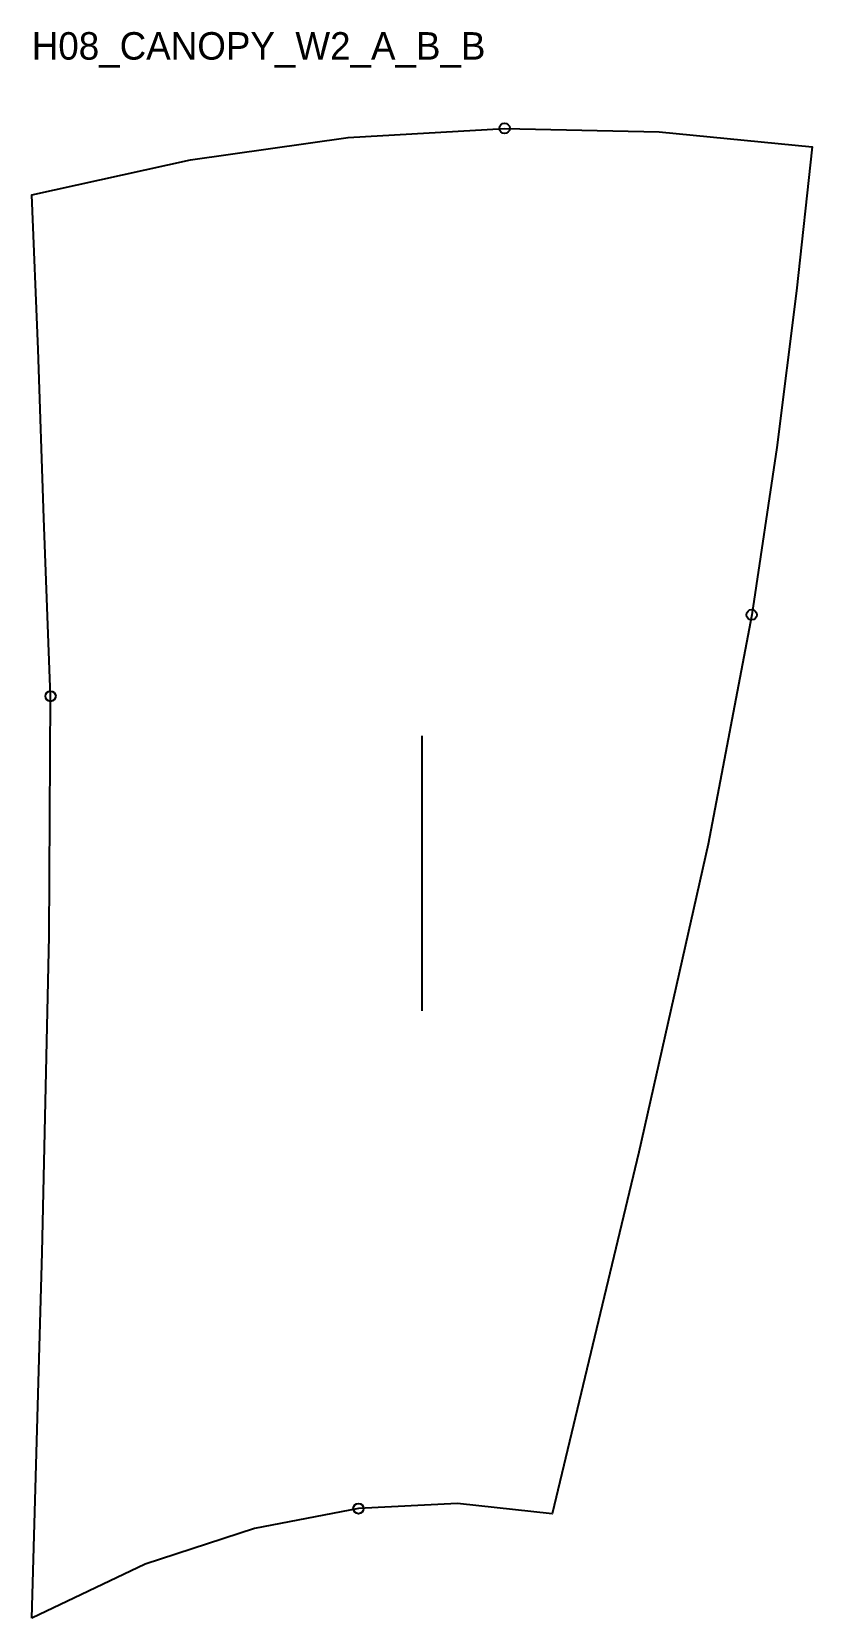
# Model space of a CAD drawing. Header units: millimetres. Extents: x 0 to 227, y 0 to 462.
import ezdxf

# ---------------------------------------------------------------- set-up
doc = ezdxf.new("R2010")
doc.units = ezdxf.units.MM
for name, color, linetype in [('CUT', 1, 'Continuous'), ('GRAIN', 3, 'Continuous'), ('ID', 7, 'Continuous'), ('NOTCH', 2, 'Continuous'), ('SEAM', 5, 'Continuous')]:
    doc.layers.add(name, color=color, linetype=linetype)

msp = doc.modelspace()

# ---------------------------------------------------------------- linework, layer by layer
at = {"layer": 'CUT'}
msp.add_lwpolyline([(0, 0), (3.05, 106.51), (5.06, 198.59), (5.46, 268.41), (3.56, 320.22), (1.87, 369.34), (0, 414.35), (46.22, 424.53), (92.1, 431.02), (137.58, 433.73), (182.57, 432.74), (227.08, 428.32), (222.52, 386.46), (216.74, 340.8), (209.45, 292.14), (196.77, 225.32), (176.66, 135.68), (151.37, 30.36), (123.82, 33.37), (95.06, 31.93), (64.83, 26.15), (33.04, 15.72), (0, 0)], close=True, dxfattribs=at)
at = {"layer": 'GRAIN'}
msp.add_line((113.54, 176.87), (113.54, 256.87), dxfattribs=at)
at = {"layer": 'NOTCH'}
for centre in [(137.58, 433.73), (209.45, 292.14), (5.46, 268.41), (95.06, 31.93)]:
    msp.add_circle(centre, 1.5, dxfattribs=at)
at = {"layer": 'SEAM'}
msp.add_lwpolyline([(0, 0), (3.05, 106.51), (5.06, 198.59), (5.46, 268.41), (3.56, 320.22), (1.87, 369.34), (0, 414.35), (46.22, 424.53), (92.1, 431.02), (137.58, 433.73), (182.57, 432.74), (227.08, 428.32), (222.52, 386.46), (216.74, 340.8), (209.45, 292.14), (196.77, 225.32), (176.66, 135.68), (151.37, 30.36), (123.82, 33.37), (95.06, 31.93), (64.83, 26.15), (33.04, 15.72)], close=True, dxfattribs=at)

# ---------------------------------------------------------------- texts
at = {"layer": 'ID'}
msp.add_text('H08_CANOPY_W2_A_B_B', height=8, dxfattribs=at).set_placement((0, 453.73))

doc.saveas('drawing.dxf')
